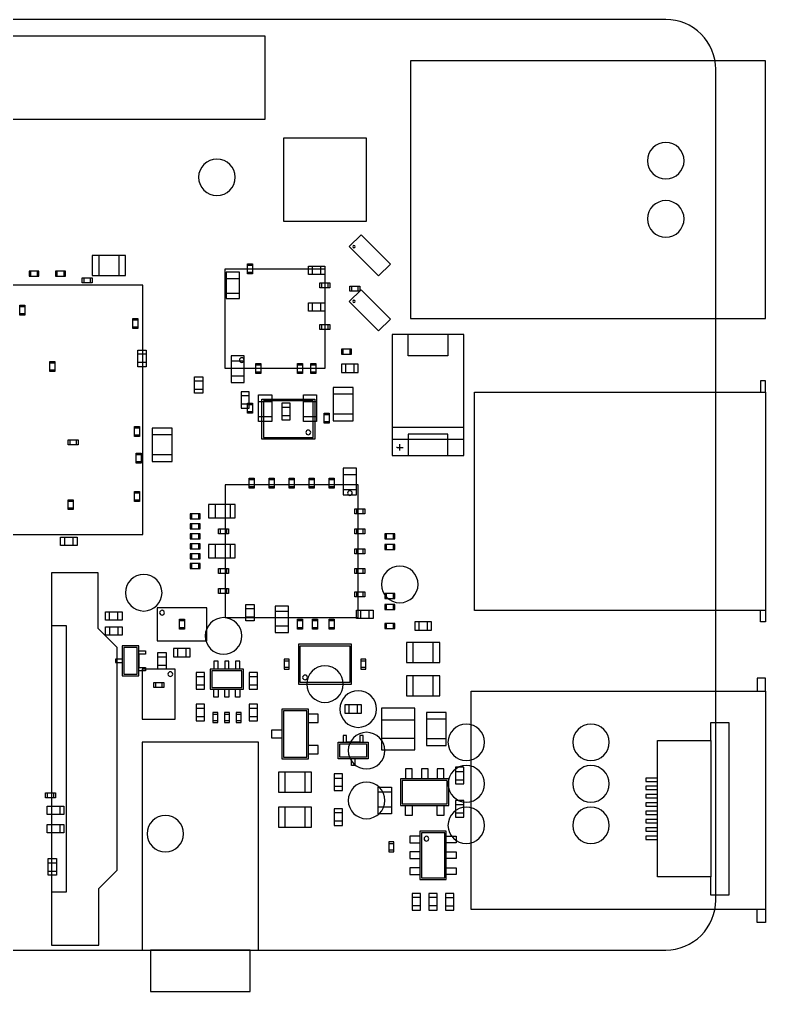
# Model space of a CAD drawing. Header units: centimetres. Extents: x 13.7 to 100.6, y 5.5 to 64.7.
# Drawn here: x 31.58 to 36.07, y 27.73 to 33.58 of the extents above; entities that cross this region are included whole.
import ezdxf

# ---------------------------------------------------------------- set-up
doc = ezdxf.new("R2010")
doc.units = ezdxf.units.CM
doc.header["$LTSCALE"] = 25.4
doc.layers.add('Electronics', color=7, linetype='Continuous', true_color=0xd2359c)

msp = doc.modelspace()

# ---------------------------------------------------------------- linework, layer by layer
at = {"layer": 'Electronics'}
for points in [[(27.5678, 27.9768), (35.4678, 27.9768, 0.414214), (35.7678, 28.2768), (35.7678, 33.2768, 0.414214), (35.4678, 33.5768), (27.5678, 33.5768, 0.414214), (27.2678, 33.2768), (27.2678, 28.2768, 0.414214)], [(33.5994, 32.2098, 1), (33.5852, 32.2098, 1)], [(33.5994, 31.8798, 1), (33.5852, 31.8798, 1)], [(32.9319, 31.5268, 1), (32.9036, 31.5268, 1)], [(33.3319, 31.0918, 1), (33.3036, 31.0918, 1)], [(33.5819, 30.7268, 1), (33.5537, 30.7268, 1)], [(33.3119, 29.6168, 1), (33.2836, 29.6168, 1)], [(34.0419, 28.6468, 1), (34.0136, 28.6468, 1)]]:
    msp.add_lwpolyline(points, format="xyb", close=True, dxfattribs=at)
for points in [[(27.9778, 32.9768), (33.0578, 32.9768), (33.0578, 33.4768), (27.9778, 33.4768), (27.9778, 32.9768)], [(36.0678, 31.7763), (36.0678, 33.3273), (33.9328, 33.3273), (33.9328, 31.7763), (36.0678, 31.7763)], [(33.1678, 32.3628), (33.6678, 32.3628), (33.6678, 32.8628), (33.1678, 32.8628), (33.1678, 32.3628)], [(33.564, 32.2098), (33.7408, 32.033), (33.8115, 32.1037), (33.6347, 32.2805), (33.564, 32.2098)], [(32.0178, 32.1568), (32.0178, 32.0368), (32.2178, 32.0368), (32.2178, 32.1568), (32.0178, 32.1568)], [(32.0578, 32.1568), (32.0578, 32.0368)], [(32.1778, 32.1568), (32.1778, 32.0368)], [(31.6978, 32.0618), (31.6378, 32.0618), (31.6378, 32.0318), (31.6978, 32.0318), (31.6978, 32.0618)], [(31.6478, 32.0318), (31.6478, 32.0618)], [(31.6878, 32.0618), (31.6878, 32.0318)], [(31.7978, 32.0318), (31.8578, 32.0318), (31.8578, 32.0618), (31.7978, 32.0618), (31.7978, 32.0318)], [(31.8078, 32.0318), (31.8078, 32.0618)], [(31.8478, 32.0618), (31.8478, 32.0318)], [(32.8178, 31.4768), (32.8178, 32.0768), (33.4178, 32.0768), (33.4178, 31.4768), (32.8178, 31.4768)], [(32.9828, 32.1068), (32.9828, 32.0468), (32.9528, 32.0468), (32.9528, 32.1068), (32.9828, 32.1068)], [(32.9828, 32.0968), (32.9528, 32.0968)], [(33.4178, 32.0918), (33.4178, 32.0418), (33.3178, 32.0418), (33.3178, 32.0918), (33.4178, 32.0918)], [(33.3428, 32.0418), (33.3428, 32.0918)], [(33.3928, 32.0418), (33.3928, 32.0918)], [(31.9578, 32.0218), (32.0178, 32.0218), (32.0178, 31.9918), (31.9578, 31.9918), (31.9578, 32.0218)], [(31.9678, 32.0218), (31.9678, 31.9918)], [(32.0078, 31.9918), (32.0078, 32.0218)], [(32.8228, 32.0568), (32.8228, 31.8968), (32.9028, 31.8968), (32.9028, 32.0568), (32.8228, 32.0568)], [(32.9028, 32.0168), (32.8228, 32.0168)], [(32.9528, 32.0568), (32.9828, 32.0568)], [(31.1728, 30.4768), (32.3228, 30.4768), (32.3228, 31.9768), (31.1728, 31.9768), (31.1728, 30.4768)], [(33.4478, 31.9618), (33.3878, 31.9618), (33.3878, 31.9918), (33.4478, 31.9918), (33.4478, 31.9618)], [(33.3978, 31.9918), (33.3978, 31.9618)], [(33.4378, 31.9618), (33.4378, 31.9918)], [(33.564, 31.8798), (33.7408, 31.703), (33.8115, 31.7737), (33.6347, 31.9505), (33.564, 31.8798)], [(33.6278, 31.9418), (33.5678, 31.9418), (33.5678, 31.9718), (33.6278, 31.9718), (33.6278, 31.9418)], [(33.5778, 31.9718), (33.5778, 31.9418)], [(33.6178, 31.9418), (33.6178, 31.9718)], [(32.9028, 31.9268), (32.8228, 31.9268)], [(31.6128, 31.8568), (31.6128, 31.7968), (31.5828, 31.7968), (31.5828, 31.8568), (31.6128, 31.8568)], [(31.6128, 31.8468), (31.5828, 31.8468)], [(33.4178, 31.8718), (33.4178, 31.8218), (33.3178, 31.8218), (33.3178, 31.8718), (33.4178, 31.8718)], [(33.3428, 31.8218), (33.3428, 31.8718)], [(33.3928, 31.8218), (33.3928, 31.8718)], [(31.5828, 31.8068), (31.6128, 31.8068)], [(32.2628, 31.7168), (32.2628, 31.7768), (32.2928, 31.7768), (32.2928, 31.7168), (32.2628, 31.7168)], [(32.2928, 31.7668), (32.2628, 31.7668)], [(32.2628, 31.7268), (32.2928, 31.7268)], [(33.4478, 31.7118), (33.3878, 31.7118), (33.3878, 31.7418), (33.4478, 31.7418), (33.4478, 31.7118)], [(33.3978, 31.7418), (33.3978, 31.7118)], [(33.4378, 31.7118), (33.4378, 31.7418)], [(34.2528, 30.9518), (34.2528, 31.6818), (33.8228, 31.6818), (33.8228, 30.9518), (34.2528, 30.9518)], [(34.1578, 31.6818), (34.1578, 31.5518), (33.9178, 31.5518), (33.9178, 31.6818)], [(33.5178, 31.5618), (33.5778, 31.5618), (33.5778, 31.5918), (33.5178, 31.5918), (33.5178, 31.5618)], [(33.5278, 31.5618), (33.5278, 31.5918)], [(33.5678, 31.5918), (33.5678, 31.5618)], [(32.2928, 31.5868), (32.3428, 31.5868), (32.3428, 31.4868), (32.2928, 31.4868), (32.2928, 31.5868)], [(32.3428, 31.5618), (32.2928, 31.5618)], [(32.9328, 31.3918), (32.9328, 31.5518), (32.8528, 31.5518), (32.8528, 31.3918), (32.9328, 31.3918)], [(31.7638, 31.4578), (31.7638, 31.5178), (31.7938, 31.5178), (31.7938, 31.4578), (31.7638, 31.4578)], [(31.7938, 31.5078), (31.7638, 31.5078)], [(32.3428, 31.5118), (32.2928, 31.5118)], [(32.8528, 31.5218), (32.9328, 31.5218)], [(33.0028, 31.4468), (33.0028, 31.5068), (33.0328, 31.5068), (33.0328, 31.4468), (33.0028, 31.4468)], [(33.0328, 31.4968), (33.0028, 31.4968)], [(33.2528, 31.4468), (33.2528, 31.5068), (33.2828, 31.5068), (33.2828, 31.4468), (33.2528, 31.4468)], [(33.2828, 31.4968), (33.2528, 31.4968)], [(33.3328, 31.4468), (33.3328, 31.5068), (33.3628, 31.5068), (33.3628, 31.4468), (33.3328, 31.4468)], [(33.3628, 31.4968), (33.3328, 31.4968)], [(33.5178, 31.5018), (33.5178, 31.4518), (33.6178, 31.4518), (33.6178, 31.5018), (33.5178, 31.5018)], [(33.5428, 31.4518), (33.5428, 31.5018)], [(33.5928, 31.4518), (33.5928, 31.5018)], [(31.7638, 31.4678), (31.7938, 31.4678)], [(32.6828, 31.3268), (32.6328, 31.3268), (32.6328, 31.4268), (32.6828, 31.4268), (32.6828, 31.3268)], [(32.8528, 31.4318), (32.9328, 31.4318)], [(33.0028, 31.4568), (33.0328, 31.4568)], [(33.2528, 31.4568), (33.2828, 31.4568)], [(33.3328, 31.4568), (33.3628, 31.4568)], [(32.6328, 31.4018), (32.6828, 31.4018)], [(33.5878, 31.3618), (33.4678, 31.3618), (33.4678, 31.1618), (33.5878, 31.1618), (33.5878, 31.3618)], [(36.0678, 31.3338), (36.0678, 30.0198), (34.3178, 30.0198), (34.3178, 31.3338), (36.0678, 31.3338), (36.0678, 31.4018), (36.0378, 31.4018), (36.0378, 31.3338)], [(32.6328, 31.3518), (32.6828, 31.3518)], [(32.9128, 31.2368), (32.9628, 31.2368), (32.9628, 31.3368), (32.9128, 31.3368), (32.9128, 31.2368)], [(32.9628, 31.3118), (32.9128, 31.3118)], [(33.0978, 31.3168), (33.0978, 31.1568), (33.0178, 31.1568), (33.0178, 31.3168), (33.0978, 31.3168)], [(33.3678, 31.3168), (33.3678, 31.1568), (33.2878, 31.1568), (33.2878, 31.3168), (33.3678, 31.3168)], [(33.5878, 31.3218), (33.4678, 31.3218)], [(32.9628, 31.2618), (32.9128, 31.2618)], [(32.9828, 31.2668), (32.9828, 31.2068), (32.9528, 31.2068), (32.9528, 31.2668), (32.9828, 31.2668)], [(32.9828, 31.2568), (32.9528, 31.2568)], [(33.0178, 31.2768), (33.0978, 31.2768)], [(33.3578, 31.2918), (33.3578, 31.0518), (33.0378, 31.0518), (33.0378, 31.2918), (33.3578, 31.2918), (33.3578, 31.2818)], [(33.3478, 31.2818), (33.0478, 31.2818), (33.0478, 31.0618), (33.3478, 31.0618), (33.3478, 31.2818)], [(33.1578, 31.1668), (33.2078, 31.1668), (33.2078, 31.2668), (33.1578, 31.2668), (33.1578, 31.1668)], [(33.2078, 31.2418), (33.1578, 31.2418)], [(33.2878, 31.2768), (33.3678, 31.2768)], [(32.9528, 31.2168), (32.9828, 31.2168)], [(33.0178, 31.1868), (33.0978, 31.1868)], [(33.2078, 31.1918), (33.1578, 31.1918)], [(33.2878, 31.1868), (33.3678, 31.1868)], [(33.4128, 31.1468), (33.4128, 31.2068), (33.4428, 31.2068), (33.4428, 31.1468), (33.4128, 31.1468)], [(33.4428, 31.1968), (33.4128, 31.1968)], [(33.5878, 31.2018), (33.4678, 31.2018)], [(32.3028, 31.1268), (32.3028, 31.0668), (32.2728, 31.0668), (32.2728, 31.1268), (32.3028, 31.1268)], [(33.4128, 31.1568), (33.4428, 31.1568)], [(32.3028, 31.1168), (32.2728, 31.1168)], [(32.2728, 31.0768), (32.3028, 31.0768)], [(32.4978, 31.1168), (32.3778, 31.1168), (32.3778, 30.9168), (32.4978, 30.9168), (32.4978, 31.1168)], [(32.4978, 31.0768), (32.3778, 31.0768)], [(34.1578, 30.9518), (34.1578, 31.0818), (33.9178, 31.0818), (33.9178, 30.9518)], [(31.8728, 31.0468), (31.9328, 31.0468), (31.9328, 31.0168), (31.8728, 31.0168), (31.8728, 31.0468)], [(31.8828, 31.0468), (31.8828, 31.0168)], [(31.9228, 31.0168), (31.9228, 31.0468)], [(33.8678, 30.9818), (33.8678, 31.0218)], [(32.2828, 30.9068), (32.2828, 30.9668), (32.3128, 30.9668), (32.3128, 30.9068), (32.2828, 30.9068)], [(32.3128, 30.9568), (32.2828, 30.9568)], [(32.4978, 30.9568), (32.3778, 30.9568)], [(33.8528, 31.0018), (33.8478, 31.0018)], [(33.8528, 31.0018), (33.8878, 31.0018)], [(32.2828, 30.9168), (32.3128, 30.9168)], [(33.5278, 30.8768), (33.5278, 30.7168), (33.6078, 30.7168), (33.6078, 30.8768), (33.5278, 30.8768)], [(33.6078, 30.8368), (33.5278, 30.8368)], [(33.6178, 30.7768), (32.8178, 30.7768), (32.8178, 29.9768), (33.6178, 29.9768), (33.6178, 30.7768)], [(32.9928, 30.8168), (32.9928, 30.7568), (32.9628, 30.7568), (32.9628, 30.8168), (32.9928, 30.8168)], [(32.9928, 30.8068), (32.9628, 30.8068)], [(33.1128, 30.8168), (33.1128, 30.7568), (33.0828, 30.7568), (33.0828, 30.8168), (33.1128, 30.8168)], [(33.1128, 30.8068), (33.0828, 30.8068)], [(33.2328, 30.8168), (33.2328, 30.7568), (33.2028, 30.7568), (33.2028, 30.8168), (33.2328, 30.8168)], [(33.2328, 30.8068), (33.2028, 30.8068)], [(33.3528, 30.8168), (33.3528, 30.7568), (33.3228, 30.7568), (33.3228, 30.8168), (33.3528, 30.8168)], [(33.3528, 30.8068), (33.3228, 30.8068)], [(33.4728, 30.8168), (33.4728, 30.7568), (33.4428, 30.7568), (33.4428, 30.8168), (33.4728, 30.8168)], [(33.4728, 30.8068), (33.4428, 30.8068)], [(32.3028, 30.7368), (32.3028, 30.6768), (32.2728, 30.6768), (32.2728, 30.7368), (32.3028, 30.7368)], [(32.3028, 30.7268), (32.2728, 30.7268)], [(32.9628, 30.7668), (32.9928, 30.7668)], [(33.0828, 30.7668), (33.1128, 30.7668)], [(33.2028, 30.7668), (33.2328, 30.7668)], [(33.3228, 30.7668), (33.3528, 30.7668)], [(33.4428, 30.7668), (33.4728, 30.7668)], [(33.6078, 30.7468), (33.5278, 30.7468)], [(31.8728, 30.6268), (31.8728, 30.6868), (31.9028, 30.6868), (31.9028, 30.6268), (31.8728, 30.6268)], [(31.9028, 30.6768), (31.8728, 30.6768)], [(32.2728, 30.6868), (32.3028, 30.6868)], [(32.7178, 30.5768), (32.8778, 30.5768), (32.8778, 30.6568), (32.7178, 30.6568), (32.7178, 30.5768)], [(32.7578, 30.6568), (32.7578, 30.5768)], [(32.8478, 30.6568), (32.8478, 30.5768)], [(31.8728, 30.6368), (31.9028, 30.6368)], [(32.6078, 30.5718), (32.6678, 30.5718), (32.6678, 30.6018), (32.6078, 30.6018), (32.6078, 30.5718)], [(32.6178, 30.5718), (32.6178, 30.6018)], [(32.6578, 30.6018), (32.6578, 30.5718)], [(33.6578, 30.6018), (33.5978, 30.6018), (33.5978, 30.6318), (33.6578, 30.6318), (33.6578, 30.6018)], [(33.6078, 30.6318), (33.6078, 30.6018)], [(33.6478, 30.6018), (33.6478, 30.6318)], [(32.6078, 30.5118), (32.6678, 30.5118), (32.6678, 30.5418), (32.6078, 30.5418), (32.6078, 30.5118)], [(32.6178, 30.5118), (32.6178, 30.5418)], [(32.6578, 30.5418), (32.6578, 30.5118)], [(32.6078, 30.4518), (32.6678, 30.4518), (32.6678, 30.4818), (32.6078, 30.4818), (32.6078, 30.4518)], [(32.6178, 30.4518), (32.6178, 30.4818)], [(32.6578, 30.4818), (32.6578, 30.4518)], [(32.7778, 30.5118), (32.8378, 30.5118), (32.8378, 30.4818), (32.7778, 30.4818), (32.7778, 30.5118)], [(32.7878, 30.5118), (32.7878, 30.4818)], [(32.8278, 30.4818), (32.8278, 30.5118)], [(33.6578, 30.4818), (33.5978, 30.4818), (33.5978, 30.5118), (33.6578, 30.5118), (33.6578, 30.4818)], [(33.6078, 30.5118), (33.6078, 30.4818)], [(33.6478, 30.4818), (33.6478, 30.5118)], [(33.8378, 30.4818), (33.7778, 30.4818), (33.7778, 30.4518), (33.8378, 30.4518), (33.8378, 30.4818)], [(33.7878, 30.4518), (33.7878, 30.4818)], [(33.8278, 30.4818), (33.8278, 30.4518)], [(31.9278, 30.4618), (31.9278, 30.4118), (31.8278, 30.4118), (31.8278, 30.4618), (31.9278, 30.4618)], [(31.8528, 30.4118), (31.8528, 30.4618)], [(31.9028, 30.4118), (31.9028, 30.4618)], [(32.6078, 30.3918), (32.6678, 30.3918), (32.6678, 30.4218), (32.6078, 30.4218), (32.6078, 30.3918)], [(32.6178, 30.3918), (32.6178, 30.4218)], [(32.6578, 30.4218), (32.6578, 30.3918)], [(32.6078, 30.3318), (32.6678, 30.3318), (32.6678, 30.3618), (32.6078, 30.3618), (32.6078, 30.3318)], [(32.6178, 30.3318), (32.6178, 30.3618)], [(32.6578, 30.3618), (32.6578, 30.3318)], [(32.7178, 30.3368), (32.8778, 30.3368), (32.8778, 30.4168), (32.7178, 30.4168), (32.7178, 30.3368)], [(32.7578, 30.4168), (32.7578, 30.3368)], [(32.8478, 30.4168), (32.8478, 30.3368)], [(33.6578, 30.3618), (33.5978, 30.3618), (33.5978, 30.3918), (33.6578, 30.3918), (33.6578, 30.3618)], [(33.6078, 30.3918), (33.6078, 30.3618)], [(33.6478, 30.3618), (33.6478, 30.3918)], [(33.8378, 30.4168), (33.7778, 30.4168), (33.7778, 30.3868), (33.8378, 30.3868), (33.8378, 30.4168)], [(33.7878, 30.3868), (33.7878, 30.4168)], [(33.8278, 30.4168), (33.8278, 30.3868)], [(31.7728, 28.0068), (32.0578, 28.0068), (32.0578, 28.3468), (32.1678, 28.4568), (32.1678, 29.7968), (32.0528, 29.9118), (32.0528, 30.2468), (31.7728, 30.2468), (31.7728, 28.0068)], [(32.6078, 30.2718), (32.6678, 30.2718), (32.6678, 30.3018), (32.6078, 30.3018), (32.6078, 30.2718)], [(32.6178, 30.2718), (32.6178, 30.3018)], [(32.6578, 30.3018), (32.6578, 30.2718)], [(32.7778, 30.2718), (32.8378, 30.2718), (32.8378, 30.2418), (32.7778, 30.2418), (32.7778, 30.2718)], [(32.7878, 30.2718), (32.7878, 30.2418)], [(32.8278, 30.2418), (32.8278, 30.2718)], [(33.6578, 30.2418), (33.5978, 30.2418), (33.5978, 30.2718), (33.6578, 30.2718), (33.6578, 30.2418)], [(33.6078, 30.2718), (33.6078, 30.2418)], [(33.6478, 30.2418), (33.6478, 30.2718)], [(32.7778, 30.1518), (32.8378, 30.1518), (32.8378, 30.1218), (32.7778, 30.1218), (32.7778, 30.1518)], [(32.7878, 30.1518), (32.7878, 30.1218)], [(32.8278, 30.1218), (32.8278, 30.1518)], [(33.6578, 30.1018), (33.5978, 30.1018), (33.5978, 30.1318), (33.6578, 30.1318), (33.6578, 30.1018)], [(33.6078, 30.1318), (33.6078, 30.1018)], [(33.6478, 30.1018), (33.6478, 30.1318)], [(33.8378, 30.1218), (33.7778, 30.1218), (33.7778, 30.0918), (33.8378, 30.0918), (33.8378, 30.1218)], [(33.7878, 30.0918), (33.7878, 30.1218)], [(33.8278, 30.1218), (33.8278, 30.0918)], [(32.1978, 30.0118), (32.1978, 29.9618), (32.0978, 29.9618), (32.0978, 30.0118), (32.1978, 30.0118)], [(32.1228, 29.9618), (32.1228, 30.0118)], [(32.1728, 29.9618), (32.1728, 30.0118)], [(32.4078, 29.8368), (32.7078, 29.8368), (32.7078, 30.0368), (32.4078, 30.0368), (32.4078, 29.8368)], [(32.9928, 29.9568), (32.9428, 29.9568), (32.9428, 30.0568), (32.9928, 30.0568), (32.9928, 29.9568)], [(32.9428, 30.0318), (32.9928, 30.0318)], [(33.1978, 29.8868), (33.1978, 30.0468), (33.1178, 30.0468), (33.1178, 29.8868), (33.1978, 29.8868)], [(33.1178, 30.0168), (33.1978, 30.0168)], [(33.7078, 30.0218), (33.7078, 29.9718), (33.6078, 29.9718), (33.6078, 30.0218), (33.7078, 30.0218)], [(33.6328, 29.9718), (33.6328, 30.0218)], [(33.6828, 29.9718), (33.6828, 30.0218)], [(33.8378, 30.0568), (33.7778, 30.0568), (33.7778, 30.0268), (33.8378, 30.0268), (33.8378, 30.0568)], [(33.7878, 30.0268), (33.7878, 30.0568)], [(33.8278, 30.0568), (33.8278, 30.0268)], [(36.0678, 30.0198), (36.0678, 29.9518), (36.0378, 29.9518), (36.0378, 30.0198)], [(32.5728, 29.9668), (32.5728, 29.9068), (32.5428, 29.9068), (32.5428, 29.9668), (32.5728, 29.9668)], [(32.5728, 29.9568), (32.5428, 29.9568)], [(32.9428, 29.9818), (32.9928, 29.9818)], [(33.2528, 29.9068), (33.2528, 29.9668), (33.2828, 29.9668), (33.2828, 29.9068), (33.2528, 29.9068)], [(33.2828, 29.9568), (33.2528, 29.9568)], [(33.3428, 29.9068), (33.3428, 29.9668), (33.3728, 29.9668), (33.3728, 29.9068), (33.3428, 29.9068)], [(33.3728, 29.9568), (33.3428, 29.9568)], [(33.4428, 29.9068), (33.4428, 29.9668), (33.4728, 29.9668), (33.4728, 29.9068), (33.4428, 29.9068)], [(33.4728, 29.9568), (33.4428, 29.9568)], [(31.7728, 28.3268), (31.8628, 28.3268), (31.8628, 29.9268), (31.7728, 29.9268)], [(32.0978, 29.8718), (32.0978, 29.9218), (32.1978, 29.9218), (32.1978, 29.8718), (32.0978, 29.8718)], [(32.1228, 29.9218), (32.1228, 29.8718)], [(32.1728, 29.9218), (32.1728, 29.8718)], [(32.5428, 29.9168), (32.5728, 29.9168)], [(33.1178, 29.9268), (33.1978, 29.9268)], [(33.2528, 29.9168), (33.2828, 29.9168)], [(33.3428, 29.9168), (33.3728, 29.9168)], [(33.4428, 29.9168), (33.4728, 29.9168)], [(33.7778, 29.9118), (33.8378, 29.9118), (33.8378, 29.9418), (33.7778, 29.9418), (33.7778, 29.9118)], [(33.7878, 29.9118), (33.7878, 29.9418)], [(33.8278, 29.9418), (33.8278, 29.9118)], [(34.0578, 29.9018), (34.0578, 29.9518), (33.9578, 29.9518), (33.9578, 29.9018), (34.0578, 29.9018)], [(33.9828, 29.9518), (33.9828, 29.9018)], [(34.0328, 29.9518), (34.0328, 29.9018)], [(32.2978, 29.8068), (32.1978, 29.8068), (32.1978, 29.6268), (32.2978, 29.6268), (32.2978, 29.8068)], [(32.2878, 29.7968), (32.2078, 29.7968), (32.2078, 29.6368), (32.2878, 29.6368), (32.2878, 29.7968)], [(32.2978, 29.7768), (32.3378, 29.7768), (32.3378, 29.7568), (32.2978, 29.7568), (32.2978, 29.6768), (32.3378, 29.6768), (32.3378, 29.6568), (32.2978, 29.6568)], [(32.5078, 29.7918), (32.5078, 29.7418), (32.6078, 29.7418), (32.6078, 29.7918), (32.5078, 29.7918)], [(32.5328, 29.7418), (32.5328, 29.7918)], [(32.5828, 29.7418), (32.5828, 29.7918)], [(33.2578, 29.8168), (33.2578, 29.5768), (33.5778, 29.5768), (33.5778, 29.8168), (33.2578, 29.8168), (33.2578, 29.8068)], [(33.2678, 29.8068), (33.5678, 29.8068), (33.5678, 29.5868), (33.2678, 29.5868), (33.2678, 29.8068)], [(34.1078, 29.7068), (34.1078, 29.8268), (33.9078, 29.8268), (33.9078, 29.7068), (34.1078, 29.7068)], [(33.9478, 29.7068), (33.9478, 29.8268)], [(34.0678, 29.7068), (34.0678, 29.8268)], [(32.1978, 29.7268), (32.1578, 29.7268), (32.1578, 29.7068), (32.1978, 29.7068)], [(32.4628, 29.6668), (32.4128, 29.6668), (32.4128, 29.7668), (32.4628, 29.7668), (32.4628, 29.6668)], [(32.4128, 29.7418), (32.4628, 29.7418)], [(33.2028, 29.6668), (33.2028, 29.7268), (33.1728, 29.7268), (33.1728, 29.6668), (33.2028, 29.6668)], [(33.6328, 29.7268), (33.6328, 29.6668), (33.6628, 29.6668), (33.6628, 29.7268), (33.6328, 29.7268)], [(32.3178, 29.6668), (32.3178, 29.3668), (32.5178, 29.3668), (32.5178, 29.6668), (32.3178, 29.6668)], [(32.4128, 29.6918), (32.4628, 29.6918)], [(32.9278, 29.6668), (32.7278, 29.6668), (32.7278, 29.5468), (32.9278, 29.5468), (32.9278, 29.6668)], [(32.7753, 29.6668), (32.7753, 29.7143), (32.7503, 29.7143), (32.7503, 29.6668)], [(32.8403, 29.6668), (32.8403, 29.7143), (32.8153, 29.7143), (32.8153, 29.6668)], [(32.9053, 29.6668), (32.9053, 29.7143), (32.8803, 29.7143), (32.8803, 29.6668)], [(33.1728, 29.7168), (33.2028, 29.7168)], [(33.2028, 29.6768), (33.1728, 29.6768)], [(33.6328, 29.7168), (33.6628, 29.7168)], [(33.6628, 29.6768), (33.6328, 29.6768)], [(32.6928, 29.6468), (32.6428, 29.6468), (32.6428, 29.5468), (32.6928, 29.5468), (32.6928, 29.6468)], [(32.6428, 29.6218), (32.6928, 29.6218)], [(32.9178, 29.6568), (32.7378, 29.6568), (32.7378, 29.5568), (32.9178, 29.5568), (32.9178, 29.6568)], [(33.0128, 29.6468), (32.9628, 29.6468), (32.9628, 29.5468), (33.0128, 29.5468), (33.0128, 29.6468)], [(32.9628, 29.6218), (33.0128, 29.6218)], [(34.1078, 29.5068), (34.1078, 29.6268), (33.9078, 29.6268), (33.9078, 29.5068), (34.1078, 29.5068)], [(33.9478, 29.5068), (33.9478, 29.6268)], [(34.0678, 29.5068), (34.0678, 29.6268)], [(36.0678, 29.5338), (36.0678, 29.6118), (36.0178, 29.6118), (36.0178, 29.5338)], [(32.4478, 29.5568), (32.3878, 29.5568), (32.3878, 29.5868), (32.4478, 29.5868), (32.4478, 29.5568)], [(32.3978, 29.5868), (32.3978, 29.5568)], [(32.4378, 29.5568), (32.4378, 29.5868)], [(32.6428, 29.5718), (32.6928, 29.5718)], [(32.7753, 29.5468), (32.7753, 29.4993), (32.7503, 29.4993)], [(32.7503, 29.4993), (32.7503, 29.5468)], [(32.8403, 29.5468), (32.8403, 29.4993), (32.8153, 29.4993)], [(32.8153, 29.4993), (32.8153, 29.5468)], [(32.8803, 29.4993), (32.8803, 29.5468)], [(32.9053, 29.5468), (32.9053, 29.4993), (32.8803, 29.4993)], [(32.9628, 29.5718), (33.0128, 29.5718)], [(36.0678, 28.2198), (34.2978, 28.2198), (34.2978, 29.5338), (36.0678, 29.5338), (36.0678, 28.1418), (36.0178, 28.1418), (36.0178, 28.2198)], [(32.6928, 29.4568), (32.6428, 29.4568), (32.6428, 29.3568), (32.6928, 29.3568), (32.6928, 29.4568)], [(32.6428, 29.4318), (32.6928, 29.4318)], [(33.0128, 29.4568), (32.9628, 29.4568), (32.9628, 29.3568), (33.0128, 29.3568), (33.0128, 29.4568)], [(32.9628, 29.4318), (33.0128, 29.4318)], [(33.3178, 29.1268), (33.3178, 29.4268), (33.1578, 29.4268), (33.1578, 29.1268), (33.3178, 29.1268)], [(33.5378, 29.4518), (33.5378, 29.4018), (33.6378, 29.4018), (33.6378, 29.4518), (33.5378, 29.4518)], [(33.5628, 29.4018), (33.5628, 29.4518)], [(33.6128, 29.4018), (33.6128, 29.4518)], [(33.9578, 29.1818), (33.9578, 29.4318), (33.7578, 29.4318), (33.7578, 29.1818), (33.9578, 29.1818)], [(32.6428, 29.3818), (32.6928, 29.3818)], [(32.7428, 29.4068), (32.7428, 29.3468), (32.7728, 29.3468), (32.7728, 29.4068), (32.7428, 29.4068)], [(32.7428, 29.3968), (32.7728, 29.3968)], [(32.8128, 29.4068), (32.8128, 29.3468), (32.8428, 29.3468), (32.8428, 29.4068), (32.8128, 29.4068)], [(32.8128, 29.3968), (32.8428, 29.3968)], [(32.8828, 29.4068), (32.8828, 29.3468), (32.9128, 29.3468), (32.9128, 29.4068), (32.8828, 29.4068)], [(32.8828, 29.3968), (32.9128, 29.3968)], [(32.9628, 29.3818), (33.0128, 29.3818)], [(33.3078, 29.1368), (33.3078, 29.4168), (33.1678, 29.4168), (33.1678, 29.1368), (33.3078, 29.1368)], [(33.3178, 29.3468), (33.3778, 29.3468), (33.3778, 29.3968), (33.3178, 29.3968)], [(34.1478, 29.4068), (34.0278, 29.4068), (34.0278, 29.2068), (34.1478, 29.2068), (34.1478, 29.4068)], [(32.7728, 29.3568), (32.7428, 29.3568)], [(32.8428, 29.3568), (32.8128, 29.3568)], [(32.9128, 29.3568), (32.8828, 29.3568)], [(33.7578, 29.3618), (33.9578, 29.3618)], [(34.1478, 29.3668), (34.0278, 29.3668)], [(35.8478, 29.3468), (35.8478, 28.3068), (35.7378, 28.3068), (35.7378, 28.4168), (35.4178, 28.4168), (35.4178, 29.2368), (35.7378, 29.2368), (35.7378, 29.3468), (35.8478, 29.3468)], [(33.1578, 29.2518), (33.0978, 29.2518), (33.0978, 29.3018), (33.1578, 29.3018)], [(33.6478, 29.2268), (33.6478, 29.2668), (33.6278, 29.2668), (33.6278, 29.2268), (33.5478, 29.2268), (33.5478, 29.2668), (33.5278, 29.2668), (33.5278, 29.2268)], [(33.7578, 29.2518), (33.9578, 29.2518)], [(32.3178, 27.9768), (33.0178, 27.9768), (33.0178, 29.2268), (32.3178, 29.2268), (32.3178, 27.9768)], [(33.3178, 29.1568), (33.3778, 29.1568), (33.3778, 29.2068), (33.3178, 29.2068)], [(33.6778, 29.2268), (33.6778, 29.1268), (33.4978, 29.1268), (33.4978, 29.2268), (33.6778, 29.2268)], [(33.6678, 29.2168), (33.6678, 29.1368), (33.5078, 29.1368), (33.5078, 29.2168), (33.6678, 29.2168)], [(34.1478, 29.2468), (34.0278, 29.2468)], [(35.7378, 29.2368), (35.7378, 28.4168)], [(33.5978, 29.1268), (33.5978, 29.0868), (33.5778, 29.0868), (33.5778, 29.1268)], [(34.2528, 29.0768), (34.2028, 29.0768), (34.2028, 28.9768), (34.2528, 28.9768), (34.2528, 29.0768)], [(33.3378, 28.9268), (33.3378, 29.0468), (33.1378, 29.0468), (33.1378, 28.9268), (33.3378, 28.9268)], [(33.1778, 28.9268), (33.1778, 29.0468)], [(33.2978, 28.9268), (33.2978, 29.0468)], [(33.5228, 29.0368), (33.4728, 29.0368), (33.4728, 28.9368), (33.5228, 28.9368), (33.5228, 29.0368)], [(33.9428, 29.0068), (33.9428, 29.0668), (33.9028, 29.0668), (33.9028, 29.0068)], [(34.0378, 29.0068), (34.0378, 29.0668), (33.9978, 29.0668), (33.9978, 29.0068)], [(34.1328, 29.0068), (34.1328, 29.0668), (34.0928, 29.0668), (34.0928, 29.0068)], [(34.2028, 29.0518), (34.2528, 29.0518)], [(33.4728, 29.0118), (33.5228, 29.0118)], [(33.4728, 28.9618), (33.5228, 28.9618)], [(34.1628, 29.0068), (33.8728, 29.0068), (33.8728, 28.8468), (34.1628, 28.8468), (34.1628, 29.0068)], [(34.1528, 28.9968), (33.8828, 28.9968), (33.8828, 28.8568), (34.1528, 28.8568), (34.1528, 28.9968)], [(34.2028, 29.0018), (34.2528, 29.0018)], [(35.4178, 29.0118), (35.3478, 29.0118), (35.3478, 28.9918), (35.4178, 28.9918)], [(35.4178, 28.9618), (35.3478, 28.9618), (35.3478, 28.9418), (35.4178, 28.9418)], [(31.7978, 28.8918), (31.7378, 28.8918), (31.7378, 28.9218), (31.7978, 28.9218), (31.7978, 28.8918)], [(31.7478, 28.9218), (31.7478, 28.8918)], [(31.7878, 28.8918), (31.7878, 28.9218)], [(33.7378, 28.7968), (33.7378, 28.9568), (33.8178, 28.9568), (33.8178, 28.7968), (33.7378, 28.7968)], [(33.8178, 28.9268), (33.7378, 28.9268)], [(35.4178, 28.9118), (35.3478, 28.9118), (35.3478, 28.8918), (35.4178, 28.8918)], [(31.7478, 28.7918), (31.7478, 28.8418), (31.8478, 28.8418), (31.8478, 28.7918), (31.7478, 28.7918)], [(31.7728, 28.8418), (31.7728, 28.7918)], [(31.8228, 28.8418), (31.8228, 28.7918)], [(33.9428, 28.8468), (33.9428, 28.7868), (33.9028, 28.7868), (33.9028, 28.8468)], [(34.1328, 28.8468), (34.1328, 28.7868), (34.0928, 28.7868), (34.0928, 28.8468)], [(34.2528, 28.8768), (34.2028, 28.8768), (34.2028, 28.7768), (34.2528, 28.7768), (34.2528, 28.8768)], [(34.2028, 28.8518), (34.2528, 28.8518)], [(35.4178, 28.8618), (35.3478, 28.8618), (35.3478, 28.8418), (35.4178, 28.8418)], [(33.3378, 28.7168), (33.3378, 28.8368), (33.1378, 28.8368), (33.1378, 28.7168), (33.3378, 28.7168)], [(33.1778, 28.7168), (33.1778, 28.8368)], [(33.2978, 28.7168), (33.2978, 28.8368)], [(33.4728, 28.7268), (33.5228, 28.7268), (33.5228, 28.8268), (33.4728, 28.8268), (33.4728, 28.7268)], [(33.5228, 28.8018), (33.4728, 28.8018)], [(33.8178, 28.8368), (33.7378, 28.8368)], [(34.2028, 28.8018), (34.2528, 28.8018)], [(35.4178, 28.8118), (35.3478, 28.8118), (35.3478, 28.7918), (35.4178, 28.7918)], [(31.7478, 28.6818), (31.7478, 28.7318), (31.8478, 28.7318), (31.8478, 28.6818), (31.7478, 28.6818)], [(31.7728, 28.7318), (31.7728, 28.6818)], [(31.8228, 28.7318), (31.8228, 28.6818)], [(33.5228, 28.7518), (33.4728, 28.7518)], [(35.4178, 28.7618), (35.3478, 28.7618), (35.3478, 28.7418), (35.4178, 28.7418)], [(33.9878, 28.6918), (33.9878, 28.4018), (34.1478, 28.4018), (34.1478, 28.6918), (33.9878, 28.6918)], [(33.9978, 28.6818), (33.9978, 28.4118), (34.1378, 28.4118), (34.1378, 28.6818), (33.9978, 28.6818)], [(35.4178, 28.7118), (35.3478, 28.7118), (35.3478, 28.6918), (35.4178, 28.6918)], [(33.8028, 28.6268), (33.8028, 28.5668), (33.8328, 28.5668), (33.8328, 28.6268), (33.8028, 28.6268)], [(33.8028, 28.6168), (33.8328, 28.6168)], [(33.9878, 28.6618), (33.9278, 28.6618), (33.9278, 28.6218), (33.9878, 28.6218)], [(34.1478, 28.6618), (34.2078, 28.6618), (34.2078, 28.6218), (34.1478, 28.6218)], [(35.4178, 28.6618), (35.3478, 28.6618), (35.3478, 28.6418), (35.4178, 28.6418)], [(33.8328, 28.5768), (33.8028, 28.5768)], [(33.9878, 28.5668), (33.9278, 28.5668), (33.9278, 28.5268), (33.9878, 28.5268)], [(34.1478, 28.5668), (34.2078, 28.5668), (34.2078, 28.5268), (34.1478, 28.5268)], [(31.8028, 28.4268), (31.7528, 28.4268), (31.7528, 28.5268), (31.8028, 28.5268), (31.8028, 28.4268)], [(31.7528, 28.5018), (31.8028, 28.5018)], [(31.7528, 28.4518), (31.8028, 28.4518)], [(33.9878, 28.4718), (33.9278, 28.4718), (33.9278, 28.4318), (33.9878, 28.4318)], [(34.1478, 28.4718), (34.2078, 28.4718), (34.2078, 28.4318), (34.1478, 28.4318)], [(33.9428, 28.2168), (33.9928, 28.2168), (33.9928, 28.3168), (33.9428, 28.3168), (33.9428, 28.2168)], [(34.0428, 28.2168), (34.0928, 28.2168), (34.0928, 28.3168), (34.0428, 28.3168), (34.0428, 28.2168)], [(34.1928, 28.3168), (34.1428, 28.3168), (34.1428, 28.2168), (34.1928, 28.2168), (34.1928, 28.3168)], [(33.9928, 28.2918), (33.9428, 28.2918)], [(34.0928, 28.2918), (34.0428, 28.2918)], [(34.1428, 28.2918), (34.1928, 28.2918)], [(33.9928, 28.2418), (33.9428, 28.2418)], [(34.0928, 28.2418), (34.0428, 28.2418)], [(34.1428, 28.2418), (34.1928, 28.2418)], [(32.3678, 27.7268), (32.9678, 27.7268), (32.9678, 27.9768), (32.3678, 27.9768), (32.3678, 27.7268)]]:
    msp.add_lwpolyline(points, dxfattribs=at)
for points in [[(35.5778, 32.7268, 1), (35.3578, 32.7268, 1), (35.5778, 32.7268, 1)], [(32.8778, 32.6268, 1), (32.6578, 32.6268, 1), (32.8778, 32.6268, 1)], [(35.5778, 32.3768, 1), (35.3578, 32.3768, 1), (35.5778, 32.3768, 1)], [(33.9778, 30.1768, 1), (33.7578, 30.1768, 1), (33.9778, 30.1768, 1)], [(32.4378, 30.1268, 1), (32.2178, 30.1268, 1), (32.4378, 30.1268, 1)], [(32.4519, 30.0068, 1), (32.4236, 30.0068, 1), (32.4519, 30.0068, 1)], [(32.9178, 29.8668, 1), (32.6978, 29.8668, 1), (32.9178, 29.8668, 1)], [(33.5278, 29.5768, 1), (33.3078, 29.5768, 1), (33.5278, 29.5768, 1)], [(32.5019, 29.6368, 1), (32.4736, 29.6368, 1), (32.5019, 29.6368, 1)], [(33.7278, 29.4268, 1), (33.5078, 29.4268, 1), (33.7278, 29.4268, 1)], [(34.3778, 29.2268, 1), (34.1578, 29.2268, 1), (34.3778, 29.2268, 1)], [(35.1278, 29.2268, 1), (34.9078, 29.2268, 1), (35.1278, 29.2268, 1)], [(33.7778, 29.1768, 1), (33.5578, 29.1768, 1), (33.7778, 29.1768, 1)], [(34.3778, 28.9768, 1), (34.1578, 28.9768, 1), (34.3778, 28.9768, 1)], [(35.1278, 28.9768, 1), (34.9078, 28.9768, 1), (35.1278, 28.9768, 1)], [(33.7778, 28.8768, 1), (33.5578, 28.8768, 1), (33.7778, 28.8768, 1)], [(32.5678, 28.6768, 1), (32.3478, 28.6768, 1), (32.5678, 28.6768, 1)], [(34.3778, 28.7268, 1), (34.1578, 28.7268, 1), (34.3778, 28.7268, 1)], [(35.1278, 28.7268, 1), (34.9078, 28.7268, 1), (35.1278, 28.7268, 1)]]:
    msp.add_lwpolyline(points, format="xyb", dxfattribs=at)
msp.add_lwpolyline([(33.8228, 31.0518), (34.2528, 31.0518), (34.2528, 31.1218), (33.8228, 31.1218)], close=True, dxfattribs=at)

doc.saveas('drawing.dxf')
